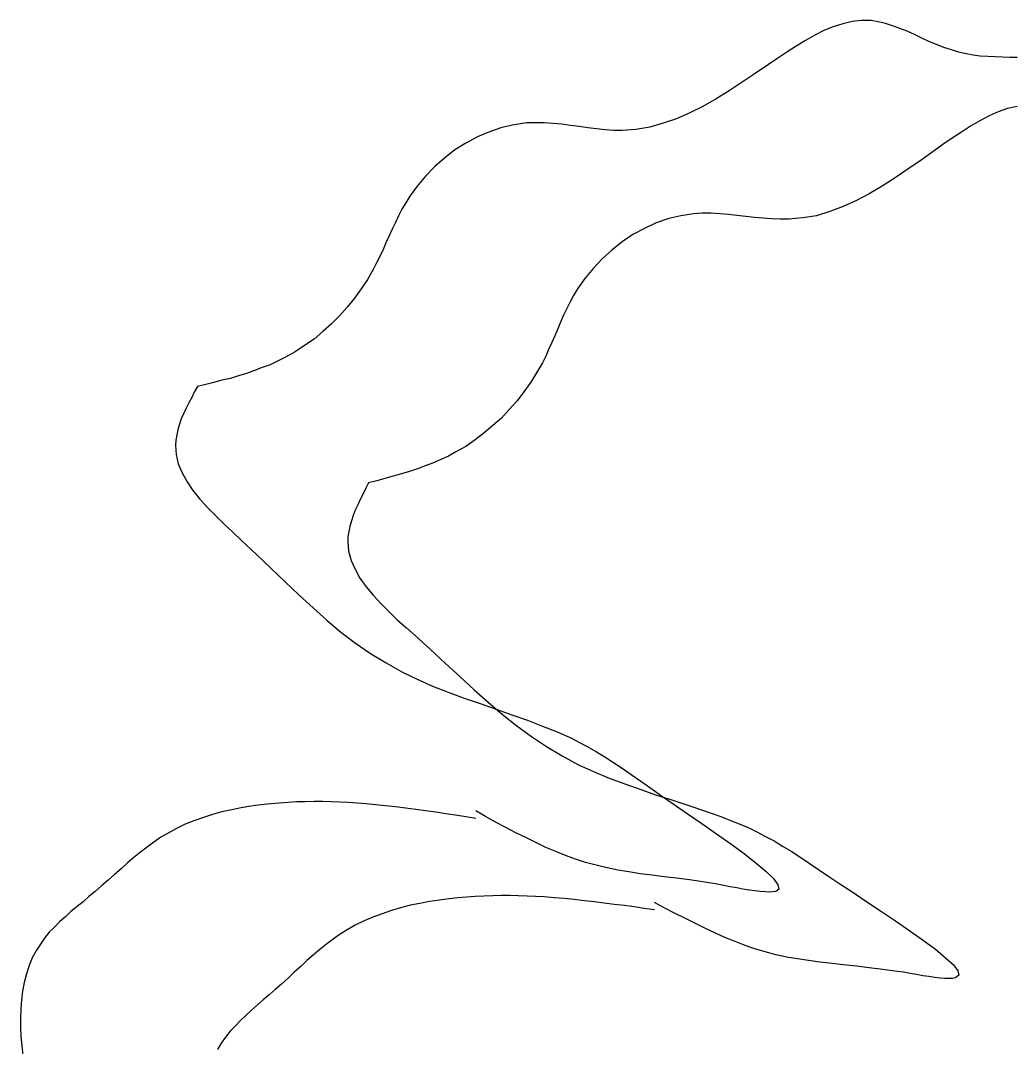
# Model space of a CAD drawing. Extents: x 340088 to 341164, y 65567 to 66600.
# Drawn here: x 340130 to 340627, y 66082 to 66597 of the extents above; entities that cross this region are included whole.
import ezdxf

# ---------------------------------------------------------------- set-up
doc = ezdxf.new("R2010")
doc.units = 0
doc.header["$MEASUREMENT"] = 0
doc.layers.get('0').update_dxf_attribs({"linetype": 'CONTINUOUS'})

msp = doc.modelspace()

# ---------------------------------------------------------------- linework, layer by layer
at = {"color": 7, "linetype": 'CONTINUOUS'}
for p, q in [((340536.88, 66593.59), (340532.12, 66591.63)), ((340536.88, 66593.59), (340532.12, 66591.63)), ((340541.59, 66595.06), (340536.88, 66593.59)), ((340541.59, 66595.06), (340536.88, 66593.59)), ((340546.34, 66596.2), (340541.59, 66595.06)), ((340546.34, 66596.2), (340541.59, 66595.06)), ((340551.03, 66596.68), (340546.34, 66596.2)), ((340551.03, 66596.68), (340546.34, 66596.2)), ((340555.78, 66596.68), (340551.03, 66596.68)), ((340555.78, 66596.68), (340551.03, 66596.68)), ((340559.38, 66596.03), (340555.78, 66596.68)), ((340559.38, 66596.03), (340555.78, 66596.68)), ((340562.94, 66595.21), (340559.38, 66596.03)), ((340562.94, 66595.21), (340559.38, 66596.03)), ((340566.53, 66594.08), (340562.94, 66595.21)), ((340566.53, 66594.08), (340562.94, 66595.21)), ((340570.12, 66592.77), (340566.53, 66594.08)), ((340570.12, 66592.77), (340566.53, 66594.08)), ((340573.84, 66591.3), (340570.12, 66592.77)), ((340573.84, 66591.3), (340570.12, 66592.77)), ((340527.59, 66589.34), (340522.88, 66586.74)), ((340527.59, 66589.34), (340522.88, 66586.74)), ((340532.12, 66591.63), (340527.59, 66589.34)), ((340532.12, 66591.63), (340527.59, 66589.34)), ((340577.47, 66589.67), (340573.84, 66591.3)), ((340577.47, 66589.67), (340573.84, 66591.3)), ((340581.19, 66587.88), (340577.47, 66589.67)), ((340581.19, 66587.88), (340577.47, 66589.67)), ((340584.81, 66586.25), (340581.19, 66587.88)), ((340584.81, 66586.25), (340581.19, 66587.88)), ((340518.28, 66583.8), (340513.53, 66580.88)), ((340518.28, 66583.8), (340513.53, 66580.88)), ((340522.88, 66586.74), (340518.28, 66583.8)), ((340522.88, 66586.74), (340518.28, 66583.8)), ((340588.53, 66584.62), (340584.81, 66586.25)), ((340588.53, 66584.62), (340584.81, 66586.25)), ((340592.28, 66583.16), (340588.53, 66584.62)), ((340592.28, 66583.16), (340588.53, 66584.62)), ((340596.06, 66582.02), (340592.28, 66583.16)), ((340596.06, 66582.02), (340592.28, 66583.16)), ((340599.62, 66580.88), (340596.06, 66582.02)), ((340599.62, 66580.88), (340596.06, 66582.02)), ((340509, 66577.78), (340504.44, 66574.69)), ((340509, 66577.78), (340504.44, 66574.69)), ((340513.53, 66580.88), (340509, 66577.78)), ((340513.53, 66580.88), (340509, 66577.78)), ((340603.41, 66580.06), (340599.62, 66580.88)), ((340603.41, 66580.06), (340599.62, 66580.88)), ((340606.97, 66579.41), (340603.41, 66580.06)), ((340606.97, 66579.41), (340603.41, 66580.06)), ((340610.53, 66578.91), (340606.97, 66579.41)), ((340610.53, 66578.91), (340606.97, 66579.41)), ((340614.28, 66578.59), (340610.53, 66578.91)), ((340614.28, 66578.59), (340610.53, 66578.91)), ((340617.88, 66578.43), (340614.28, 66578.59)), ((340617.88, 66578.43), (340614.28, 66578.59)), ((340621.62, 66578.27), (340617.88, 66578.43)), ((340621.62, 66578.27), (340617.88, 66578.43)), ((340625.41, 66578.1), (340621.62, 66578.27)), ((340625.41, 66578.1), (340621.62, 66578.27)), ((340628.97, 66578.1), (340625.41, 66578.1)), ((340628.97, 66578.1), (340625.41, 66578.1)), ((340504.44, 66574.69), (340497.75, 66570.12)), ((340504.44, 66574.69), (340497.75, 66570.12)), ((340497.75, 66570.12), (340491.22, 66565.72)), ((340497.75, 66570.12), (340491.22, 66565.72)), ((340484.72, 66561.48), (340478.19, 66557.41)), ((340484.72, 66561.48), (340478.19, 66557.41)), ((340491.22, 66565.72), (340484.72, 66561.48)), ((340491.22, 66565.72), (340484.72, 66561.48)), ((340478.19, 66557.41), (340471.53, 66553.65)), ((340478.19, 66557.41), (340471.53, 66553.65)), ((340471.53, 66553.65), (340465, 66550.39)), ((340471.53, 66553.65), (340465, 66550.39)), ((340624.22, 66552.52), (340619.5, 66550.88)), ((340624.22, 66552.52), (340619.5, 66550.88)), ((340628.97, 66553.65), (340624.22, 66552.52)), ((340628.97, 66553.65), (340624.22, 66552.52)), ((340458.31, 66547.46), (340451.59, 66545.18)), ((340458.31, 66547.46), (340451.59, 66545.18)), ((340465, 66550.39), (340458.31, 66547.46)), ((340465, 66550.39), (340458.31, 66547.46)), ((340610.22, 66546.48), (340605.62, 66543.72)), ((340610.22, 66546.48), (340605.62, 66543.72)), ((340614.97, 66548.92), (340610.22, 66546.48)), ((340614.97, 66548.92), (340610.22, 66546.48)), ((340619.5, 66550.88), (340614.97, 66548.92)), ((340619.5, 66550.88), (340614.97, 66548.92)), ((340364.59, 66540.94), (340358.69, 66538.33)), ((340364.59, 66540.94), (340358.69, 66538.33)), ((340370.75, 66543.05), (340364.59, 66540.94)), ((340370.75, 66543.05), (340364.59, 66540.94)), ((340376.97, 66544.35), (340370.75, 66543.05)), ((340376.97, 66544.35), (340370.75, 66543.05)), ((340383.34, 66545.34), (340376.97, 66544.35)), ((340383.34, 66545.34), (340376.97, 66544.35)), ((340387.72, 66545.5), (340383.34, 66545.34)), ((340387.72, 66545.5), (340383.34, 66545.34)), ((340392.09, 66545.34), (340387.72, 66545.5)), ((340392.09, 66545.34), (340387.72, 66545.5)), ((340396.53, 66545.02), (340392.09, 66545.34)), ((340396.53, 66545.02), (340392.09, 66545.34)), ((340400.91, 66544.69), (340396.53, 66545.02)), ((340400.91, 66544.69), (340396.53, 66545.02)), ((340405.16, 66544.03), (340400.91, 66544.69)), ((340405.16, 66544.03), (340400.91, 66544.69)), ((340409.56, 66543.55), (340405.16, 66544.03)), ((340409.56, 66543.55), (340405.16, 66544.03)), ((340413.97, 66542.9), (340409.56, 66543.55)), ((340413.97, 66542.9), (340409.56, 66543.55)), ((340418.19, 66542.41), (340413.97, 66542.9)), ((340418.19, 66542.41), (340413.97, 66542.9)), ((340422.62, 66541.92), (340418.19, 66542.41)), ((340422.62, 66541.92), (340418.19, 66542.41)), ((340426.84, 66541.59), (340422.62, 66541.92)), ((340426.84, 66541.59), (340422.62, 66541.92)), ((340431.06, 66541.59), (340426.84, 66541.59)), ((340431.06, 66541.59), (340426.84, 66541.59)), ((340437.94, 66542.09), (340431.06, 66541.59)), ((340437.94, 66542.09), (340431.06, 66541.59)), ((340444.94, 66543.22), (340437.94, 66542.09)), ((340444.94, 66543.22), (340437.94, 66542.09)), ((340451.59, 66545.18), (340444.94, 66543.22)), ((340451.59, 66545.18), (340444.94, 66543.22)), ((340601.09, 66540.77), (340596.38, 66537.68)), ((340601.09, 66540.77), (340596.38, 66537.68)), ((340605.62, 66543.72), (340601.09, 66540.77)), ((340605.62, 66543.72), (340601.09, 66540.77)), ((340358.69, 66538.33), (340352.84, 66535.23)), ((340358.69, 66538.33), (340352.84, 66535.23)), ((340596.38, 66537.68), (340591.78, 66534.59)), ((340596.38, 66537.68), (340591.78, 66534.59)), ((340347.28, 66531.81), (340342.09, 66527.73)), ((340347.28, 66531.81), (340342.09, 66527.73)), ((340352.84, 66535.23), (340347.28, 66531.81)), ((340352.84, 66535.23), (340347.28, 66531.81)), ((340587.41, 66531.33), (340580.88, 66526.75)), ((340587.41, 66531.33), (340580.88, 66526.75)), ((340591.78, 66534.59), (340587.41, 66531.33)), ((340591.78, 66534.59), (340587.41, 66531.33)), ((340342.09, 66527.73), (340337.19, 66523.49)), ((340342.09, 66527.73), (340337.19, 66523.49)), ((340580.88, 66526.75), (340574.22, 66522.2)), ((340580.88, 66526.75), (340574.22, 66522.2)), ((340337.19, 66523.49), (340332.62, 66518.77)), ((340337.19, 66523.49), (340332.62, 66518.77)), ((340574.22, 66522.2), (340567.84, 66517.79)), ((340574.22, 66522.2), (340567.84, 66517.79)), ((340332.62, 66518.77), (340328.38, 66513.71)), ((340332.62, 66518.77), (340328.38, 66513.71)), ((340567.84, 66517.79), (340561.31, 66513.71)), ((340567.84, 66517.79), (340561.31, 66513.71)), ((340328.38, 66513.71), (340324.66, 66508.67)), ((340328.38, 66513.71), (340324.66, 66508.67)), ((340554.81, 66509.8), (340548.44, 66506.55)), ((340554.81, 66509.8), (340548.44, 66506.55)), ((340561.31, 66513.71), (340554.81, 66509.8)), ((340561.31, 66513.71), (340554.81, 66509.8)), ((340322.69, 66505.4), (340320.75, 66502.15)), ((340322.69, 66505.4), (340320.75, 66502.15)), ((340324.66, 66508.67), (340322.69, 66505.4)), ((340324.66, 66508.67), (340322.69, 66505.4)), ((340548.44, 66506.55), (340541.75, 66503.45)), ((340548.44, 66506.55), (340541.75, 66503.45)), ((340320.75, 66502.15), (340319.12, 66498.89)), ((340320.75, 66502.15), (340319.12, 66498.89)), ((340466.78, 66499.86), (340460.41, 66498.89)), ((340466.78, 66499.86), (340460.41, 66498.89)), ((340471.16, 66500.19), (340466.78, 66499.86)), ((340471.16, 66500.19), (340466.78, 66499.86)), ((340475.59, 66500.19), (340471.16, 66500.19)), ((340475.59, 66500.19), (340471.16, 66500.19)), ((340479.97, 66499.86), (340475.59, 66500.19)), ((340479.97, 66499.86), (340475.59, 66500.19)), ((340484.41, 66499.54), (340479.97, 66499.86)), ((340484.41, 66499.54), (340479.97, 66499.86)), ((340488.62, 66499.05), (340484.41, 66499.54)), ((340488.62, 66499.05), (340484.41, 66499.54)), ((340535.09, 66501.01), (340528.41, 66498.89)), ((340535.09, 66501.01), (340528.41, 66498.89)), ((340541.75, 66503.45), (340535.09, 66501.01)), ((340541.75, 66503.45), (340535.09, 66501.01)), ((340317.47, 66495.47), (340315.84, 66492.2)), ((340317.47, 66495.47), (340315.84, 66492.2)), ((340319.12, 66498.89), (340317.47, 66495.47)), ((340319.12, 66498.89), (340317.47, 66495.47)), ((340448.19, 66495.3), (340442.34, 66492.52)), ((340448.19, 66495.3), (340442.34, 66492.52)), ((340454.41, 66497.41), (340448.19, 66495.3)), ((340454.41, 66497.41), (340448.19, 66495.3)), ((340460.41, 66498.89), (340454.41, 66497.41)), ((340460.41, 66498.89), (340454.41, 66497.41)), ((340493, 66498.56), (340488.62, 66499.05)), ((340493, 66498.56), (340488.62, 66499.05)), ((340497.44, 66498.06), (340493, 66498.56)), ((340497.44, 66498.06), (340493, 66498.56)), ((340501.81, 66497.58), (340497.44, 66498.06)), ((340501.81, 66497.58), (340497.44, 66498.06)), ((340506.06, 66497.25), (340501.81, 66497.58)), ((340506.06, 66497.25), (340501.81, 66497.58)), ((340510.28, 66497.09), (340506.06, 66497.25)), ((340510.28, 66497.09), (340506.06, 66497.25)), ((340514.56, 66497.09), (340510.28, 66497.09)), ((340514.56, 66497.09), (340510.28, 66497.09)), ((340521.53, 66497.74), (340514.56, 66497.09)), ((340521.53, 66497.74), (340514.56, 66497.09)), ((340528.41, 66498.89), (340521.53, 66497.74)), ((340528.41, 66498.89), (340521.53, 66497.74)), ((340315.84, 66492.2), (340314.38, 66488.78)), ((340315.84, 66492.2), (340314.38, 66488.78)), ((340436.47, 66489.43), (340431.06, 66485.85)), ((340436.47, 66489.43), (340431.06, 66485.85)), ((340442.34, 66492.52), (340436.47, 66489.43)), ((340442.34, 66492.52), (340436.47, 66489.43)), ((340312.75, 66485.35), (340311.28, 66481.93)), ((340312.75, 66485.35), (340311.28, 66481.93)), ((340314.38, 66488.78), (340312.75, 66485.35)), ((340314.38, 66488.78), (340312.75, 66485.35)), ((340431.06, 66485.85), (340425.88, 66481.61)), ((340431.06, 66485.85), (340425.88, 66481.61)), ((340311.28, 66481.93), (340309.62, 66478.52)), ((340311.28, 66481.93), (340309.62, 66478.52)), ((340425.88, 66481.61), (340421, 66477.2)), ((340425.88, 66481.61), (340421, 66477.2)), ((340308, 66475.26), (340306.38, 66471.99)), ((340308, 66475.26), (340306.38, 66471.99)), ((340309.62, 66478.52), (340308, 66475.26)), ((340309.62, 66478.52), (340308, 66475.26)), ((340421, 66477.2), (340416.56, 66472.48)), ((340421, 66477.2), (340416.56, 66472.48)), ((340306.38, 66471.99), (340303.47, 66466.94)), ((340306.38, 66471.99), (340303.47, 66466.94)), ((340416.56, 66472.48), (340412.34, 66467.42)), ((340416.56, 66472.48), (340412.34, 66467.42)), ((340303.47, 66466.94), (340300.38, 66462.22)), ((340303.47, 66466.94), (340300.38, 66462.22)), ((340412.34, 66467.42), (340408.75, 66462.22)), ((340412.34, 66467.42), (340408.75, 66462.22)), ((340300.38, 66462.22), (340296.97, 66457.48)), ((340300.38, 66462.22), (340296.97, 66457.48)), ((340406.78, 66458.95), (340405, 66455.7)), ((340406.78, 66458.95), (340405, 66455.7)), ((340408.75, 66462.22), (340406.78, 66458.95)), ((340408.75, 66462.22), (340406.78, 66458.95)), ((340296.97, 66457.48), (340293.34, 66453.09)), ((340296.97, 66457.48), (340293.34, 66453.09)), ((340405, 66455.7), (340403.38, 66452.44)), ((340405, 66455.7), (340403.38, 66452.44)), ((340289.41, 66448.68), (340285.34, 66444.6)), ((340289.41, 66448.68), (340285.34, 66444.6)), ((340293.34, 66453.09), (340289.41, 66448.68)), ((340293.34, 66453.09), (340289.41, 66448.68)), ((340401.72, 66449.01), (340400.25, 66445.59)), ((340401.72, 66449.01), (340400.25, 66445.59)), ((340403.38, 66452.44), (340401.72, 66449.01)), ((340403.38, 66452.44), (340401.72, 66449.01)), ((340285.34, 66444.6), (340281.12, 66440.86)), ((340285.34, 66444.6), (340281.12, 66440.86)), ((340400.25, 66445.59), (340398.84, 66442.16)), ((340400.25, 66445.59), (340398.84, 66442.16)), ((340281.12, 66440.86), (340276.72, 66437.1)), ((340281.12, 66440.86), (340276.72, 66437.1)), ((340397.34, 66438.73), (340395.88, 66435.32)), ((340397.34, 66438.73), (340395.88, 66435.32)), ((340398.84, 66442.16), (340397.34, 66438.73)), ((340398.84, 66442.16), (340397.34, 66438.73)), ((340272, 66433.84), (340267.25, 66430.75)), ((340272, 66433.84), (340267.25, 66430.75)), ((340276.72, 66437.1), (340272, 66433.84)), ((340276.72, 66437.1), (340272, 66433.84)), ((340395.88, 66435.32), (340394.25, 66431.9)), ((340395.88, 66435.32), (340394.25, 66431.9)), ((340262.38, 66427.98), (340258.44, 66426.02)), ((340262.38, 66427.98), (340258.44, 66426.02)), ((340267.25, 66430.75), (340262.38, 66427.98)), ((340267.25, 66430.75), (340262.38, 66427.98)), ((340392.78, 66428.47), (340391.12, 66425.21)), ((340392.78, 66428.47), (340391.12, 66425.21)), ((340394.25, 66431.9), (340392.78, 66428.47)), ((340394.25, 66431.9), (340392.78, 66428.47)), ((340250.81, 66422.77), (340246.88, 66421.3)), ((340250.81, 66422.77), (340246.88, 66421.3)), ((340254.72, 66424.23), (340250.81, 66422.77)), ((340254.72, 66424.23), (340250.81, 66422.77)), ((340258.44, 66426.02), (340254.72, 66424.23)), ((340258.44, 66426.02), (340254.72, 66424.23)), ((340391.12, 66425.21), (340388.25, 66420.16)), ((340391.12, 66425.21), (340388.25, 66420.16)), ((340234.81, 66417.39), (340230.59, 66416.41)), ((340234.81, 66417.39), (340230.59, 66416.41)), ((340238.88, 66418.69), (340234.81, 66417.39)), ((340238.88, 66418.69), (340234.81, 66417.39)), ((340242.81, 66419.84), (340238.88, 66418.69)), ((340242.81, 66419.84), (340238.88, 66418.69)), ((340246.88, 66421.3), (340242.81, 66419.84)), ((340246.88, 66421.3), (340242.81, 66419.84)), ((340388.25, 66420.16), (340385.28, 66415.43)), ((340388.25, 66420.16), (340385.28, 66415.43)), ((340218.34, 66413.3), (340216.72, 66410.54)), ((340218.34, 66413.3), (340216.72, 66410.54)), ((340222.44, 66414.28), (340218.34, 66413.3)), ((340222.44, 66414.28), (340218.34, 66413.3)), ((340226.5, 66415.27), (340222.44, 66414.28)), ((340226.5, 66415.27), (340222.44, 66414.28)), ((340230.59, 66416.41), (340226.5, 66415.27)), ((340230.59, 66416.41), (340226.5, 66415.27)), ((340385.28, 66415.43), (340381.88, 66410.7)), ((340385.28, 66415.43), (340381.88, 66410.7)), ((340215.47, 66407.77), (340213.97, 66405.16)), ((340215.47, 66407.77), (340213.97, 66405.16)), ((340216.72, 66410.54), (340215.47, 66407.77)), ((340216.72, 66410.54), (340215.47, 66407.77)), ((340381.88, 66410.7), (340378.47, 66406.13)), ((340381.88, 66410.7), (340378.47, 66406.13)), ((340212.66, 66402.39), (340211.38, 66399.62)), ((340212.66, 66402.39), (340211.38, 66399.62)), ((340213.97, 66405.16), (340212.66, 66402.39)), ((340213.97, 66405.16), (340212.66, 66402.39)), ((340374.53, 66401.73), (340370.62, 66397.5)), ((340374.53, 66401.73), (340370.62, 66397.5)), ((340378.47, 66406.13), (340374.53, 66401.73)), ((340378.47, 66406.13), (340374.53, 66401.73)), ((340210.22, 66397.02), (340209.25, 66394.41)), ((340210.22, 66397.02), (340209.25, 66394.41)), ((340211.38, 66399.62), (340210.22, 66397.02)), ((340211.38, 66399.62), (340210.22, 66397.02)), ((340370.62, 66397.5), (340366.38, 66393.76)), ((340370.62, 66397.5), (340366.38, 66393.76)), ((340208.44, 66391.63), (340207.91, 66389.02)), ((340208.44, 66391.63), (340207.91, 66389.02)), ((340209.25, 66394.41), (340208.44, 66391.63)), ((340209.25, 66394.41), (340208.44, 66391.63)), ((340366.38, 66393.76), (340361.94, 66390)), ((340366.38, 66393.76), (340361.94, 66390)), ((340207.47, 66386.42), (340207.31, 66383.98)), ((340207.47, 66386.42), (340207.31, 66383.98)), ((340207.91, 66389.02), (340207.47, 66386.42)), ((340207.91, 66389.02), (340207.47, 66386.42)), ((340357.41, 66386.57), (340352.69, 66383.31)), ((340357.41, 66386.57), (340352.69, 66383.31)), ((340361.94, 66390), (340357.41, 66386.57)), ((340361.94, 66390), (340357.41, 66386.57)), ((340207.31, 66383.98), (340207.62, 66379.24)), ((340207.31, 66383.98), (340207.62, 66379.24)), ((340352.69, 66383.31), (340347.78, 66380.55)), ((340352.69, 66383.31), (340347.78, 66380.55)), ((340207.62, 66379.24), (340208.72, 66374.52)), ((340207.62, 66379.24), (340208.72, 66374.52)), ((340340.31, 66376.64), (340336.53, 66375)), ((340340.31, 66376.64), (340336.53, 66375)), ((340344.03, 66378.42), (340340.31, 66376.64)), ((340344.03, 66378.42), (340340.31, 66376.64)), ((340347.78, 66380.55), (340344.03, 66378.42)), ((340347.78, 66380.55), (340344.03, 66378.42)), ((340208.72, 66374.52), (340210.72, 66370.12)), ((340208.72, 66374.52), (340210.72, 66370.12)), ((340328.53, 66372.07), (340324.47, 66370.77)), ((340328.53, 66372.07), (340324.47, 66370.77)), ((340332.47, 66373.53), (340328.53, 66372.07)), ((340332.47, 66373.53), (340328.53, 66372.07)), ((340336.53, 66375), (340332.47, 66373.53)), ((340336.53, 66375), (340332.47, 66373.53)), ((340210.72, 66370.12), (340213.16, 66365.55)), ((340210.72, 66370.12), (340213.16, 66365.55)), ((340308.16, 66366.05), (340304.09, 66365.06)), ((340308.16, 66366.05), (340304.09, 66365.06)), ((340312.25, 66367.18), (340308.16, 66366.05)), ((340312.25, 66367.18), (340308.16, 66366.05)), ((340316.31, 66368.33), (340312.25, 66367.18)), ((340316.31, 66368.33), (340312.25, 66367.18)), ((340320.59, 66369.46), (340316.31, 66368.33)), ((340320.59, 66369.46), (340316.31, 66368.33)), ((340324.47, 66370.77), (340320.59, 66369.46)), ((340324.47, 66370.77), (340320.59, 66369.46)), ((340213.16, 66365.55), (340216.06, 66361.16)), ((340213.16, 66365.55), (340216.06, 66361.16)), ((340216.06, 66361.16), (340219.53, 66356.91)), ((340216.06, 66361.16), (340219.53, 66356.91)), ((340302.66, 66362.29), (340301.34, 66359.52)), ((340302.66, 66362.29), (340301.34, 66359.52)), ((340304.09, 66365.06), (340302.66, 66362.29)), ((340304.09, 66365.06), (340302.66, 66362.29)), ((340219.53, 66356.91), (340223.41, 66352.67)), ((340219.53, 66356.91), (340223.41, 66352.67)), ((340299.84, 66356.75), (340298.59, 66353.98)), ((340299.84, 66356.75), (340298.59, 66353.98)), ((340301.34, 66359.52), (340299.84, 66356.75)), ((340301.34, 66359.52), (340299.84, 66356.75)), ((340223.41, 66352.67), (340227.47, 66348.44)), ((340223.41, 66352.67), (340227.47, 66348.44)), ((340297.41, 66351.36), (340296.28, 66348.6)), ((340297.41, 66351.36), (340296.28, 66348.6)), ((340298.59, 66353.98), (340297.41, 66351.36)), ((340298.59, 66353.98), (340297.41, 66351.36)), ((340227.47, 66348.44), (340231.75, 66344.36)), ((340227.47, 66348.44), (340231.75, 66344.36)), ((340295.47, 66345.99), (340294.66, 66343.23)), ((340295.47, 66345.99), (340294.66, 66343.23)), ((340296.28, 66348.6), (340295.47, 66345.99)), ((340296.28, 66348.6), (340295.47, 66345.99)), ((340231.75, 66344.36), (340235.97, 66340.28)), ((340231.75, 66344.36), (340235.97, 66340.28)), ((340235.97, 66340.28), (340240.38, 66336.21)), ((340235.97, 66340.28), (340240.38, 66336.21)), ((340294.16, 66340.6), (340293.69, 66338.01)), ((340294.16, 66340.6), (340293.69, 66338.01)), ((340294.66, 66343.23), (340294.16, 66340.6)), ((340294.66, 66343.23), (340294.16, 66340.6)), ((340240.38, 66336.21), (340247.84, 66329.04)), ((340240.38, 66336.21), (340247.84, 66329.04)), ((340293.69, 66338.01), (340293.69, 66335.56)), ((340293.69, 66338.01), (340293.69, 66335.56)), ((340293.69, 66335.56), (340294, 66330.84)), ((340293.69, 66335.56), (340294, 66330.84)), ((340294, 66330.84), (340295.31, 66326.1)), ((340294, 66330.84), (340295.31, 66326.1)), ((340247.84, 66329.04), (340255.19, 66322.02)), ((340247.84, 66329.04), (340255.19, 66322.02)), ((340295.31, 66326.1), (340297.25, 66321.7)), ((340295.31, 66326.1), (340297.25, 66321.7)), ((340255.19, 66322.02), (340262.22, 66315.35)), ((340255.19, 66322.02), (340262.22, 66315.35)), ((340297.25, 66321.7), (340299.72, 66317.3)), ((340297.25, 66321.7), (340299.72, 66317.3)), ((340262.22, 66315.35), (340269.25, 66308.66)), ((340262.22, 66315.35), (340269.25, 66308.66)), ((340299.72, 66317.3), (340302.81, 66312.91)), ((340299.72, 66317.3), (340302.81, 66312.91)), ((340302.81, 66312.91), (340306.38, 66308.66)), ((340302.81, 66312.91), (340306.38, 66308.66)), ((340269.25, 66308.66), (340276.22, 66302.31)), ((340269.25, 66308.66), (340276.22, 66302.31)), ((340306.38, 66308.66), (340310.31, 66304.42)), ((340306.38, 66308.66), (340310.31, 66304.42)), ((340310.31, 66304.42), (340314.38, 66300.35)), ((340310.31, 66304.42), (340314.38, 66300.35)), ((340276.22, 66302.31), (340283.25, 66296.11)), ((340276.22, 66302.31), (340283.25, 66296.11)), ((340314.38, 66300.35), (340318.59, 66296.27)), ((340314.38, 66300.35), (340318.59, 66296.27)), ((340283.25, 66296.11), (340290.22, 66290.23)), ((340283.25, 66296.11), (340290.22, 66290.23)), ((340318.59, 66296.27), (340323.03, 66292.37)), ((340318.59, 66296.27), (340323.03, 66292.37)), ((340290.22, 66290.23), (340297.56, 66284.7)), ((340290.22, 66290.23), (340297.56, 66284.7)), ((340323.03, 66292.37), (340327.41, 66288.45)), ((340323.03, 66292.37), (340327.41, 66288.45)), ((340297.56, 66284.7), (340305.09, 66279.48)), ((340297.56, 66284.7), (340305.09, 66279.48)), ((340327.41, 66288.45), (340335.06, 66281.44)), ((340327.41, 66288.45), (340335.06, 66281.44)), ((340305.09, 66279.48), (340312.91, 66274.77)), ((340305.09, 66279.48), (340312.91, 66274.77)), ((340335.06, 66281.44), (340342.59, 66274.44)), ((340335.06, 66281.44), (340342.59, 66274.44)), ((340312.91, 66274.77), (340321.06, 66270.2)), ((340312.91, 66274.77), (340321.06, 66270.2)), ((340342.59, 66274.44), (340349.72, 66267.91)), ((340342.59, 66274.44), (340349.72, 66267.91)), ((340321.06, 66270.2), (340328.38, 66266.62)), ((340321.06, 66270.2), (340328.38, 66266.62)), ((340349.72, 66267.91), (340356.91, 66261.23)), ((340349.72, 66267.91), (340356.91, 66261.23)), ((340328.38, 66266.62), (340336.06, 66263.19)), ((340328.38, 66266.62), (340336.06, 66263.19)), ((340336.06, 66263.19), (340343.88, 66260.09)), ((340336.06, 66263.19), (340343.88, 66260.09)), ((340343.88, 66260.09), (340351.88, 66257.16)), ((340343.88, 66260.09), (340351.88, 66257.16)), ((340356.91, 66261.23), (340363.94, 66255.04)), ((340356.91, 66261.23), (340363.94, 66255.04)), ((340351.88, 66257.16), (340359.88, 66254.39)), ((340351.88, 66257.16), (340359.88, 66254.39)), ((340359.88, 66254.39), (340368, 66251.62)), ((340359.88, 66254.39), (340368, 66251.62)), ((340363.94, 66255.04), (340371.12, 66249.01)), ((340363.94, 66255.04), (340371.12, 66249.01)), ((340368, 66251.62), (340375.81, 66248.84)), ((340368, 66251.62), (340375.81, 66248.84)), ((340371.12, 66249.01), (340378.25, 66243.3)), ((340371.12, 66249.01), (340378.25, 66243.3)), ((340375.81, 66248.84), (340383.66, 66246.08)), ((340375.81, 66248.84), (340383.66, 66246.08)), ((340378.25, 66243.3), (340385.59, 66237.92)), ((340378.25, 66243.3), (340385.59, 66237.92)), ((340383.66, 66246.08), (340391.12, 66243.13)), ((340383.66, 66246.08), (340391.12, 66243.13)), ((340391.12, 66243.13), (340398.47, 66240.2)), ((340391.12, 66243.13), (340398.47, 66240.2)), ((340385.59, 66237.92), (340393.12, 66232.87)), ((340385.59, 66237.92), (340393.12, 66232.87)), ((340398.47, 66240.2), (340405.34, 66237.27)), ((340398.47, 66240.2), (340405.34, 66237.27)), ((340405.34, 66237.27), (340409.72, 66234.98)), ((340405.34, 66237.27), (340409.72, 66234.98)), ((340393.12, 66232.87), (340401.06, 66228.15)), ((340393.12, 66232.87), (340401.06, 66228.15)), ((340409.72, 66234.98), (340413.97, 66232.7)), ((340409.72, 66234.98), (340413.97, 66232.7)), ((340413.97, 66232.7), (340418.19, 66230.26)), ((340413.97, 66232.7), (340418.19, 66230.26)), ((340401.06, 66228.15), (340409.22, 66223.74)), ((340401.06, 66228.15), (340409.22, 66223.74)), ((340418.19, 66230.26), (340422.47, 66227.65)), ((340418.19, 66230.26), (340422.47, 66227.65)), ((340422.47, 66227.65), (340426.69, 66224.88)), ((340422.47, 66227.65), (340426.69, 66224.88)), ((340409.22, 66223.74), (340416.75, 66220.31)), ((340409.22, 66223.74), (340416.75, 66220.31)), ((340426.69, 66224.88), (340431.06, 66222.11)), ((340426.69, 66224.88), (340431.06, 66222.11)), ((340431.06, 66222.11), (340435.66, 66218.85)), ((340431.06, 66222.11), (340435.66, 66218.85)), ((340416.75, 66220.31), (340424.56, 66217.05)), ((340416.75, 66220.31), (340424.56, 66217.05)), ((340424.56, 66217.05), (340432.41, 66214.12)), ((340424.56, 66217.05), (340432.41, 66214.12)), ((340435.66, 66218.85), (340440.41, 66215.59)), ((340435.66, 66218.85), (340440.41, 66215.59)), ((340432.41, 66214.12), (340440.41, 66211.35)), ((340432.41, 66214.12), (340440.41, 66211.35)), ((340440.41, 66215.59), (340445.44, 66212)), ((340440.41, 66215.59), (340445.44, 66212)), ((340440.41, 66211.35), (340448.34, 66208.59)), ((340440.41, 66211.35), (340448.34, 66208.59)), ((340445.44, 66212), (340450.78, 66208.26)), ((340445.44, 66212), (340450.78, 66208.26)), ((340448.34, 66208.59), (340456.5, 66205.98)), ((340448.34, 66208.59), (340456.5, 66205.98)), ((340450.78, 66208.26), (340456.69, 66204.18)), ((340450.78, 66208.26), (340456.69, 66204.18)), ((340235.47, 66201.25), (340230.59, 66200.1)), ((340235.47, 66201.25), (340230.59, 66200.1)), ((340240.22, 66202.22), (340235.47, 66201.25)), ((340240.22, 66202.22), (340235.47, 66201.25)), ((340245.09, 66203.05), (340240.22, 66202.22)), ((340245.09, 66203.05), (340240.22, 66202.22)), ((340250, 66203.7), (340245.09, 66203.05)), ((340250, 66203.7), (340245.09, 66203.05)), ((340255.03, 66204.18), (340250, 66203.7)), ((340255.03, 66204.18), (340250, 66203.7)), ((340259.25, 66204.51), (340255.03, 66204.18)), ((340259.25, 66204.51), (340255.03, 66204.18)), ((340263.69, 66204.83), (340259.25, 66204.51)), ((340263.69, 66204.83), (340259.25, 66204.51)), ((340268.06, 66205.16), (340263.69, 66204.83)), ((340268.06, 66205.16), (340263.69, 66204.83)), ((340272.31, 66205.16), (340268.06, 66205.16)), ((340272.31, 66205.16), (340268.06, 66205.16)), ((340276.72, 66205.33), (340272.31, 66205.16)), ((340276.72, 66205.33), (340272.31, 66205.16)), ((340281.12, 66205.33), (340276.72, 66205.33)), ((340281.12, 66205.33), (340276.72, 66205.33)), ((340285.34, 66205.16), (340281.12, 66205.33)), ((340285.34, 66205.16), (340281.12, 66205.33)), ((340289.78, 66204.99), (340285.34, 66205.16)), ((340289.78, 66204.99), (340285.34, 66205.16)), ((340294, 66204.83), (340289.78, 66204.99)), ((340294, 66204.83), (340289.78, 66204.99)), ((340298.38, 66204.51), (340294, 66204.83)), ((340298.38, 66204.51), (340294, 66204.83)), ((340302.66, 66204.18), (340298.38, 66204.51)), ((340302.66, 66204.18), (340298.38, 66204.51)), ((340307.69, 66203.7), (340302.66, 66204.18)), ((340307.69, 66203.7), (340302.66, 66204.18)), ((340312.59, 66203.2), (340307.69, 66203.7)), ((340312.59, 66203.2), (340307.69, 66203.7)), ((340317.62, 66202.71), (340312.59, 66203.2)), ((340317.62, 66202.71), (340312.59, 66203.2)), ((340322.69, 66202.06), (340317.62, 66202.71)), ((340322.69, 66202.06), (340317.62, 66202.71)), ((340327.72, 66201.41), (340322.69, 66202.06)), ((340327.72, 66201.41), (340322.69, 66202.06)), ((340332.62, 66200.75), (340327.72, 66201.41)), ((340332.62, 66200.75), (340327.72, 66201.41)), ((340456.5, 66205.98), (340464.5, 66203.37)), ((340456.5, 66205.98), (340464.5, 66203.37)), ((340456.69, 66204.18), (340463.69, 66199.29)), ((340456.69, 66204.18), (340463.69, 66199.29)), ((340464.5, 66203.37), (340472.34, 66200.75)), ((340464.5, 66203.37), (340472.34, 66200.75)), ((340221.31, 66197.34), (340216.56, 66195.71)), ((340221.31, 66197.34), (340216.56, 66195.71)), ((340225.84, 66198.8), (340221.31, 66197.34)), ((340225.84, 66198.8), (340221.31, 66197.34)), ((340230.59, 66200.1), (340225.84, 66198.8)), ((340230.59, 66200.1), (340225.84, 66198.8)), ((340337.72, 66199.94), (340332.62, 66200.75)), ((340337.72, 66199.94), (340332.62, 66200.75)), ((340342.75, 66199.12), (340337.72, 66199.94)), ((340342.75, 66199.12), (340337.72, 66199.94)), ((340347.62, 66198.48), (340342.75, 66199.12)), ((340347.62, 66198.48), (340342.75, 66199.12)), ((340352.69, 66197.66), (340347.62, 66198.48)), ((340352.69, 66197.66), (340347.62, 66198.48)), ((340357.72, 66196.84), (340352.69, 66197.66)), ((340357.72, 66196.84), (340352.69, 66197.66)), ((340362.62, 66197.83), (340357.72, 66200.6)), ((340362.62, 66197.83), (340357.72, 66200.6)), ((340367.66, 66195.05), (340362.62, 66197.83)), ((340367.66, 66195.05), (340362.62, 66197.83)), ((340463.69, 66199.29), (340471, 66194.4)), ((340463.69, 66199.29), (340471, 66194.4)), ((340472.34, 66200.75), (340479.97, 66197.98)), ((340472.34, 66200.75), (340479.97, 66197.98)), ((340479.97, 66197.98), (340487.16, 66195.21)), ((340479.97, 66197.98), (340487.16, 66195.21)), ((340207.75, 66191.79), (340203.69, 66189.51)), ((340207.75, 66191.79), (340203.69, 66189.51)), ((340212.19, 66193.91), (340207.75, 66191.79)), ((340212.19, 66193.91), (340207.75, 66191.79)), ((340216.56, 66195.71), (340212.19, 66193.91)), ((340216.56, 66195.71), (340212.19, 66193.91)), ((340372.75, 66192.29), (340367.66, 66195.05)), ((340372.75, 66192.29), (340367.66, 66195.05)), ((340377.78, 66189.67), (340372.75, 66192.29)), ((340377.78, 66189.67), (340372.75, 66192.29)), ((340471, 66194.4), (340478.34, 66189.18)), ((340471, 66194.4), (340478.34, 66189.18)), ((340487.16, 66195.21), (340494.19, 66192.29)), ((340487.16, 66195.21), (340494.19, 66192.29)), ((340494.19, 66192.29), (340498.56, 66190.16)), ((340494.19, 66192.29), (340498.56, 66190.16)), ((340199.97, 66187.4), (340196.5, 66184.95)), ((340199.97, 66187.4), (340196.5, 66184.95)), ((340203.69, 66189.51), (340199.97, 66187.4)), ((340203.69, 66189.51), (340199.97, 66187.4)), ((340382.84, 66187.23), (340377.78, 66189.67)), ((340382.84, 66187.23), (340377.78, 66189.67)), ((340387.88, 66184.78), (340382.84, 66187.23)), ((340387.88, 66184.78), (340382.84, 66187.23)), ((340478.34, 66189.18), (340485.53, 66184.13)), ((340478.34, 66189.18), (340485.53, 66184.13)), ((340498.56, 66190.16), (340502.94, 66187.88)), ((340498.56, 66190.16), (340502.94, 66187.88)), ((340502.94, 66187.88), (340507.22, 66185.6)), ((340502.94, 66187.88), (340507.22, 66185.6)), ((340507.22, 66185.6), (340511.44, 66182.99)), ((340507.22, 66185.6), (340511.44, 66182.99)), ((340193.09, 66182.51), (340189.84, 66179.9)), ((340193.09, 66182.51), (340189.84, 66179.9)), ((340196.5, 66184.95), (340193.09, 66182.51)), ((340196.5, 66184.95), (340193.09, 66182.51)), ((340392.78, 66182.34), (340387.88, 66184.78)), ((340392.78, 66182.34), (340387.88, 66184.78)), ((340397.81, 66180.23), (340392.78, 66182.34)), ((340397.81, 66180.23), (340392.78, 66182.34)), ((340485.53, 66184.13), (340492.19, 66179.24)), ((340485.53, 66184.13), (340492.19, 66179.24)), ((340511.44, 66182.99), (340515.84, 66180.38)), ((340511.44, 66182.99), (340515.84, 66180.38)), ((340186.41, 66177.28), (340183.16, 66174.52)), ((340186.41, 66177.28), (340183.16, 66174.52)), ((340189.84, 66179.9), (340186.41, 66177.28)), ((340189.84, 66179.9), (340186.41, 66177.28)), ((340402.69, 66178.27), (340397.81, 66180.23)), ((340402.69, 66178.27), (340397.81, 66180.23)), ((340407.78, 66176.47), (340402.69, 66178.27)), ((340407.78, 66176.47), (340402.69, 66178.27)), ((340412.69, 66174.84), (340407.78, 66176.47)), ((340412.69, 66174.84), (340407.78, 66176.47)), ((340492.19, 66179.24), (340498.25, 66174.52)), ((340492.19, 66179.24), (340498.25, 66174.52)), ((340515.84, 66180.38), (340520.06, 66177.6)), ((340515.84, 66180.38), (340520.06, 66177.6)), ((340520.06, 66177.6), (340524.81, 66174.52)), ((340520.06, 66177.6), (340524.81, 66174.52)), ((340180.06, 66171.58), (340176.78, 66168.8)), ((340180.06, 66171.58), (340176.78, 66168.8)), ((340183.16, 66174.52), (340180.06, 66171.58)), ((340183.16, 66174.52), (340180.06, 66171.58)), ((340418.03, 66173.38), (340412.69, 66174.84)), ((340418.03, 66173.38), (340412.69, 66174.84)), ((340423.59, 66172.06), (340418.03, 66173.38)), ((340423.59, 66172.06), (340418.03, 66173.38)), ((340429, 66170.93), (340423.59, 66172.06)), ((340429, 66170.93), (340423.59, 66172.06)), ((340434.5, 66170.12), (340429, 66170.93)), ((340434.5, 66170.12), (340429, 66170.93)), ((340440.19, 66169.13), (340434.5, 66170.12)), ((340440.19, 66169.13), (340434.5, 66170.12)), ((340498.25, 66174.52), (340503.16, 66170.28)), ((340498.25, 66174.52), (340503.16, 66170.28)), ((340503.16, 66170.28), (340506.88, 66166.69)), ((340503.16, 66170.28), (340506.88, 66166.69)), ((340524.81, 66174.52), (340529.53, 66171.25)), ((340524.81, 66174.52), (340529.53, 66171.25)), ((340529.53, 66171.25), (340534.59, 66167.84)), ((340529.53, 66171.25), (340534.59, 66167.84)), ((340173.53, 66165.88), (340170.28, 66163.1)), ((340173.53, 66165.88), (340170.28, 66163.1)), ((340176.78, 66168.8), (340173.53, 66165.88)), ((340176.78, 66168.8), (340173.53, 66165.88)), ((340446.09, 66168.48), (340440.19, 66169.13)), ((340446.09, 66168.48), (340440.19, 66169.13)), ((340452.12, 66167.67), (340446.09, 66168.48)), ((340452.12, 66167.67), (340446.09, 66168.48)), ((340458.31, 66166.85), (340452.12, 66167.67)), ((340458.31, 66166.85), (340452.12, 66167.67)), ((340464.84, 66166.04), (340458.31, 66166.85)), ((340464.84, 66166.04), (340458.31, 66166.85)), ((340471.53, 66165.06), (340464.84, 66166.04)), ((340471.53, 66165.06), (340464.84, 66166.04)), ((340478.69, 66163.91), (340471.53, 66165.06)), ((340478.69, 66163.91), (340471.53, 66165.06)), ((340506.88, 66166.69), (340509.16, 66163.59)), ((340506.88, 66166.69), (340509.16, 66163.59)), ((340534.59, 66167.84), (340540.12, 66164.08)), ((340534.59, 66167.84), (340540.12, 66164.08)), ((340167, 66160.17), (340163.91, 66157.73)), ((340167, 66160.17), (340163.91, 66157.73)), ((340170.28, 66163.1), (340167, 66160.17)), ((340170.28, 66163.1), (340167, 66160.17)), ((340481.97, 66163.27), (340478.69, 66163.91)), ((340481.97, 66163.27), (340478.69, 66163.91)), ((340485.22, 66162.62), (340481.97, 66163.27)), ((340485.22, 66162.62), (340481.97, 66163.27)), ((340488.47, 66162.13), (340485.22, 66162.62)), ((340488.47, 66162.13), (340485.22, 66162.62)), ((340491.53, 66161.47), (340488.47, 66162.13)), ((340491.53, 66161.47), (340488.47, 66162.13)), ((340494.66, 66160.98), (340491.53, 66161.47)), ((340494.66, 66160.98), (340491.53, 66161.47)), ((340497.59, 66160.5), (340494.66, 66160.98)), ((340497.59, 66160.5), (340494.66, 66160.98)), ((340500.19, 66160.17), (340497.59, 66160.5)), ((340500.19, 66160.17), (340497.59, 66160.5)), ((340502.66, 66160), (340500.19, 66160.17)), ((340502.66, 66160), (340500.19, 66160.17)), ((340504.78, 66159.85), (340502.66, 66160)), ((340504.78, 66159.85), (340502.66, 66160)), ((340506.56, 66160), (340504.78, 66159.85)), ((340506.56, 66160), (340504.78, 66159.85)), ((340508.03, 66160.17), (340506.56, 66160)), ((340508.03, 66160.17), (340506.56, 66160)), ((340509.66, 66161.47), (340508.03, 66160.17)), ((340509.66, 66161.47), (340508.03, 66160.17)), ((340509.16, 66163.59), (340509.66, 66161.47)), ((340509.16, 66163.59), (340509.66, 66161.47)), ((340540.12, 66164.08), (340546.16, 66160.17)), ((340540.12, 66164.08), (340546.16, 66160.17)), ((340546.16, 66160.17), (340553.16, 66155.45)), ((340546.16, 66160.17), (340553.16, 66155.45)), ((340161, 66155.12), (340158.06, 66152.67)), ((340161, 66155.12), (340158.06, 66152.67)), ((340163.91, 66157.73), (340161, 66155.12)), ((340163.91, 66157.73), (340161, 66155.12)), ((340334.59, 66155.28), (340329.72, 66154.3)), ((340334.59, 66155.28), (340329.72, 66154.3)), ((340339.5, 66155.93), (340334.59, 66155.28)), ((340339.5, 66155.93), (340334.59, 66155.28)), ((340344.38, 66156.59), (340339.5, 66155.93)), ((340344.38, 66156.59), (340339.5, 66155.93)), ((340348.75, 66157.08), (340344.38, 66156.59)), ((340348.75, 66157.08), (340344.38, 66156.59)), ((340353.19, 66157.41), (340348.75, 66157.08)), ((340353.19, 66157.41), (340348.75, 66157.08)), ((340357.41, 66157.73), (340353.19, 66157.41)), ((340357.41, 66157.73), (340353.19, 66157.41)), ((340361.81, 66157.89), (340357.41, 66157.73)), ((340361.81, 66157.89), (340357.41, 66157.73)), ((340366.22, 66158.05), (340361.81, 66157.89)), ((340366.22, 66158.05), (340361.81, 66157.89)), ((340370.47, 66158.22), (340366.22, 66158.05)), ((340370.47, 66158.22), (340366.22, 66158.05)), ((340374.84, 66158.22), (340370.47, 66158.22)), ((340374.84, 66158.22), (340370.47, 66158.22)), ((340379.06, 66158.05), (340374.84, 66158.22)), ((340379.06, 66158.05), (340374.84, 66158.22)), ((340383.5, 66157.89), (340379.06, 66158.05)), ((340383.5, 66157.89), (340379.06, 66158.05)), ((340387.72, 66157.73), (340383.5, 66157.89)), ((340387.72, 66157.73), (340383.5, 66157.89)), ((340392.09, 66157.56), (340387.72, 66157.73)), ((340392.09, 66157.56), (340387.72, 66157.73)), ((340397, 66157.08), (340392.09, 66157.56)), ((340397, 66157.08), (340392.09, 66157.56)), ((340402.09, 66156.74), (340397, 66157.08)), ((340402.09, 66156.74), (340397, 66157.08)), ((340407.12, 66156.26), (340402.09, 66156.74)), ((340407.12, 66156.26), (340402.09, 66156.74)), ((340412.19, 66155.61), (340407.12, 66156.26)), ((340412.19, 66155.61), (340407.12, 66156.26)), ((340417.22, 66155.12), (340412.19, 66155.61)), ((340417.22, 66155.12), (340412.19, 66155.61)), ((340422.09, 66154.46), (340417.22, 66155.12)), ((340422.09, 66154.46), (340417.22, 66155.12)), ((340452.12, 66152.02), (340447.22, 66154.8)), ((340452.12, 66152.02), (340447.22, 66154.8)), ((340553.16, 66155.45), (340560.5, 66150.55)), ((340553.16, 66155.45), (340560.5, 66150.55)), ((340154.94, 66150.23), (340152.19, 66147.61)), ((340154.94, 66150.23), (340152.19, 66147.61)), ((340158.06, 66152.67), (340154.94, 66150.23)), ((340158.06, 66152.67), (340154.94, 66150.23)), ((340315.5, 66150.72), (340310.81, 66149.09)), ((340315.5, 66150.72), (340310.81, 66149.09)), ((340320.09, 66152.02), (340315.5, 66150.72)), ((340320.09, 66152.02), (340315.5, 66150.72)), ((340324.97, 66153.32), (340320.09, 66152.02)), ((340324.97, 66153.32), (340320.09, 66152.02)), ((340329.72, 66154.3), (340324.97, 66153.32)), ((340329.72, 66154.3), (340324.97, 66153.32)), ((340427.16, 66153.81), (340422.09, 66154.46)), ((340427.16, 66153.81), (340422.09, 66154.46)), ((340432.25, 66153.16), (340427.16, 66153.81)), ((340432.25, 66153.16), (340427.16, 66153.81)), ((340437.12, 66152.52), (340432.25, 66153.16)), ((340437.12, 66152.52), (340432.25, 66153.16)), ((340442.19, 66151.69), (340437.12, 66152.52)), ((340442.19, 66151.69), (340437.12, 66152.52)), ((340447.22, 66151.04), (340442.19, 66151.69)), ((340447.22, 66151.04), (340442.19, 66151.69)), ((340457.31, 66149.41), (340452.12, 66152.02)), ((340457.31, 66149.41), (340452.12, 66152.02)), ((340560.5, 66150.55), (340568, 66145.5)), ((340560.5, 66150.55), (340568, 66145.5)), ((340149.44, 66145.18), (340146.62, 66142.41)), ((340149.44, 66145.18), (340146.62, 66142.41)), ((340152.19, 66147.61), (340149.44, 66145.18)), ((340152.19, 66147.61), (340149.44, 66145.18)), ((340301.84, 66145.5), (340297.41, 66143.38)), ((340301.84, 66145.5), (340297.41, 66143.38)), ((340306.22, 66147.46), (340301.84, 66145.5)), ((340306.22, 66147.46), (340301.84, 66145.5)), ((340310.81, 66149.09), (340306.22, 66147.46)), ((340310.81, 66149.09), (340306.22, 66147.46)), ((340462.41, 66146.81), (340457.31, 66149.41)), ((340462.41, 66146.81), (340457.31, 66149.41)), ((340467.44, 66144.37), (340462.41, 66146.81)), ((340467.44, 66144.37), (340462.41, 66146.81)), ((340568, 66145.5), (340575.19, 66140.61)), ((340568, 66145.5), (340575.19, 66140.61)), ((340144.03, 66139.8), (340141.75, 66136.85)), ((340144.03, 66139.8), (340141.75, 66136.85)), ((340146.62, 66142.41), (340144.03, 66139.8)), ((340146.62, 66142.41), (340144.03, 66139.8)), ((340293.34, 66141.09), (340289.78, 66138.81)), ((340293.34, 66141.09), (340289.78, 66138.81)), ((340297.41, 66143.38), (340293.34, 66141.09)), ((340297.41, 66143.38), (340293.34, 66141.09)), ((340472.5, 66141.92), (340467.44, 66144.37)), ((340472.5, 66141.92), (340467.44, 66144.37)), ((340477.53, 66139.48), (340472.5, 66141.92)), ((340477.53, 66139.48), (340472.5, 66141.92)), ((340482.56, 66137.19), (340477.53, 66139.48)), ((340482.56, 66137.19), (340477.53, 66139.48)), ((340575.19, 66140.61), (340582, 66135.72)), ((340575.19, 66140.61), (340582, 66135.72)), ((340141.75, 66136.85), (340139.66, 66133.92)), ((340141.75, 66136.85), (340139.66, 66133.92)), ((340286.38, 66136.37), (340282.91, 66133.92)), ((340286.38, 66136.37), (340282.91, 66133.92)), ((340289.78, 66138.81), (340286.38, 66136.37)), ((340289.78, 66138.81), (340286.38, 66136.37)), ((340487.66, 66135.23), (340482.56, 66137.19)), ((340487.66, 66135.23), (340482.56, 66137.19)), ((340492.72, 66133.27), (340487.66, 66135.23)), ((340492.72, 66133.27), (340487.66, 66135.23)), ((340582, 66135.72), (340588.06, 66131.31)), ((340582, 66135.72), (340588.06, 66131.31)), ((340137.69, 66130.83), (340135.59, 66127.09)), ((340137.69, 66130.83), (340135.59, 66127.09)), ((340139.66, 66133.92), (340137.69, 66130.83)), ((340139.66, 66133.92), (340137.69, 66130.83)), ((340279.62, 66131.16), (340276.38, 66128.55)), ((340279.62, 66131.16), (340276.38, 66128.55)), ((340282.91, 66133.92), (340279.62, 66131.16)), ((340282.91, 66133.92), (340279.62, 66131.16)), ((340497.59, 66131.48), (340492.72, 66133.27)), ((340497.59, 66131.48), (340492.72, 66133.27)), ((340502.66, 66130.02), (340497.59, 66131.48)), ((340502.66, 66130.02), (340497.59, 66131.48)), ((340508.03, 66128.55), (340502.66, 66130.02)), ((340508.03, 66128.55), (340502.66, 66130.02)), ((340588.06, 66131.31), (340593.09, 66127.09)), ((340588.06, 66131.31), (340593.09, 66127.09)), ((340135.59, 66127.09), (340133.97, 66123.16)), ((340135.59, 66127.09), (340133.97, 66123.16)), ((340273.12, 66125.62), (340270.06, 66122.68)), ((340273.12, 66125.62), (340270.06, 66122.68)), ((340276.38, 66128.55), (340273.12, 66125.62)), ((340276.38, 66128.55), (340273.12, 66125.62)), ((340513.53, 66127.41), (340508.03, 66128.55)), ((340513.53, 66127.41), (340508.03, 66128.55)), ((340518.94, 66126.44), (340513.53, 66127.41)), ((340518.94, 66126.44), (340513.53, 66127.41)), ((340524.5, 66125.62), (340518.94, 66126.44)), ((340524.5, 66125.62), (340518.94, 66126.44)), ((340530.19, 66124.8), (340524.5, 66125.62)), ((340530.19, 66124.8), (340524.5, 66125.62)), ((340536.06, 66124.14), (340530.19, 66124.8)), ((340536.06, 66124.14), (340530.19, 66124.8)), ((340542.06, 66123.49), (340536.06, 66124.14)), ((340542.06, 66123.49), (340536.06, 66124.14)), ((340593.09, 66127.09), (340597.03, 66123.49)), ((340593.09, 66127.09), (340597.03, 66123.49)), ((340132.62, 66118.94), (340131.5, 66114.7)), ((340132.62, 66118.94), (340131.5, 66114.7)), ((340133.97, 66123.16), (340132.62, 66118.94)), ((340133.97, 66123.16), (340132.62, 66118.94)), ((340266.81, 66119.91), (340263.69, 66116.81)), ((340266.81, 66119.91), (340263.69, 66116.81)), ((340270.06, 66122.68), (340266.81, 66119.91)), ((340270.06, 66122.68), (340266.81, 66119.91)), ((340548.44, 66122.84), (340542.06, 66123.49)), ((340548.44, 66122.84), (340542.06, 66123.49)), ((340554.81, 66122.03), (340548.44, 66122.84)), ((340554.81, 66122.03), (340548.44, 66122.84)), ((340561.62, 66121.21), (340554.81, 66122.03)), ((340561.62, 66121.21), (340554.81, 66122.03)), ((340568.81, 66120.23), (340561.62, 66121.21)), ((340568.81, 66120.23), (340561.62, 66121.21)), ((340572.06, 66119.75), (340568.81, 66120.23)), ((340572.06, 66119.75), (340568.81, 66120.23)), ((340575.34, 66119.1), (340572.06, 66119.75)), ((340575.34, 66119.1), (340572.06, 66119.75)), ((340578.59, 66118.6), (340575.34, 66119.1)), ((340578.59, 66118.6), (340575.34, 66119.1)), ((340597.03, 66123.49), (340599.31, 66120.56)), ((340597.03, 66123.49), (340599.31, 66120.56)), ((340599.31, 66120.56), (340599.78, 66118.27)), ((340599.31, 66120.56), (340599.78, 66118.27)), ((340131.5, 66114.7), (340130.69, 66110.29)), ((340131.5, 66114.7), (340130.69, 66110.29)), ((340260.44, 66113.88), (340257.19, 66111.1)), ((340260.44, 66113.88), (340257.19, 66111.1)), ((340263.69, 66116.81), (340260.44, 66113.88)), ((340263.69, 66116.81), (340260.44, 66113.88)), ((340581.69, 66117.95), (340578.59, 66118.6)), ((340581.69, 66117.95), (340578.59, 66118.6)), ((340584.81, 66117.62), (340581.69, 66117.95)), ((340584.81, 66117.62), (340581.69, 66117.95)), ((340587.72, 66117.14), (340584.81, 66117.62)), ((340587.72, 66117.14), (340584.81, 66117.62)), ((340590.34, 66116.81), (340587.72, 66117.14)), ((340590.34, 66116.81), (340587.72, 66117.14)), ((340592.81, 66116.66), (340590.34, 66116.81)), ((340592.81, 66116.66), (340590.34, 66116.81)), ((340594.88, 66116.66), (340592.81, 66116.66)), ((340594.88, 66116.66), (340592.81, 66116.66)), ((340596.66, 66116.66), (340594.88, 66116.66)), ((340596.66, 66116.66), (340594.88, 66116.66)), ((340598.16, 66116.98), (340596.66, 66116.66)), ((340598.16, 66116.98), (340596.66, 66116.66)), ((340599.78, 66118.27), (340598.16, 66116.98)), ((340599.78, 66118.27), (340598.16, 66116.98)), ((340130.69, 66110.29), (340130.19, 66105.9)), ((340130.69, 66110.29), (340130.19, 66105.9)), ((340254.22, 66108.51), (340251.31, 66105.9)), ((340254.22, 66108.51), (340251.31, 66105.9)), ((340257.19, 66111.1), (340254.22, 66108.51)), ((340257.19, 66111.1), (340254.22, 66108.51)), ((340130.19, 66105.9), (340129.88, 66101.32)), ((340130.19, 66105.9), (340129.88, 66101.32)), ((340248.38, 66103.45), (340245.41, 66100.84)), ((340248.38, 66103.45), (340245.41, 66100.84)), ((340251.31, 66105.9), (340248.38, 66103.45)), ((340251.31, 66105.9), (340248.38, 66103.45)), ((340129.88, 66101.32), (340129.69, 66096.77)), ((340129.88, 66101.32), (340129.69, 66096.77)), ((340242.66, 66098.23), (340239.91, 66095.62)), ((340242.66, 66098.23), (340239.91, 66095.62)), ((340245.41, 66100.84), (340242.66, 66098.23)), ((340245.41, 66100.84), (340242.66, 66098.23)), ((340129.69, 66096.77), (340129.69, 66092.2)), ((340129.69, 66096.77), (340129.69, 66092.2)), ((340239.91, 66095.62), (340237.25, 66092.85)), ((340239.91, 66095.62), (340237.25, 66092.85)), ((340129.69, 66092.2), (340129.88, 66087.63)), ((340129.69, 66092.2), (340129.88, 66087.63)), ((340234.66, 66090.24), (340232.38, 66087.3)), ((340234.66, 66090.24), (340232.38, 66087.3)), ((340237.25, 66092.85), (340234.66, 66090.24)), ((340237.25, 66092.85), (340234.66, 66090.24)), ((340129.88, 66087.63), (340130.34, 66083.08)), ((340129.88, 66087.63), (340130.34, 66083.08)), ((340130.34, 66083.08), (340131, 66076.39)), ((340130.34, 66083.08), (340131, 66076.39)), ((340230.28, 66084.21), (340228.28, 66081.12)), ((340230.28, 66084.21), (340228.28, 66081.12)), ((340232.38, 66087.3), (340230.28, 66084.21)), ((340232.38, 66087.3), (340230.28, 66084.21))]:
    msp.add_line(p, q, dxfattribs=at)

doc.saveas('drawing.dxf')
